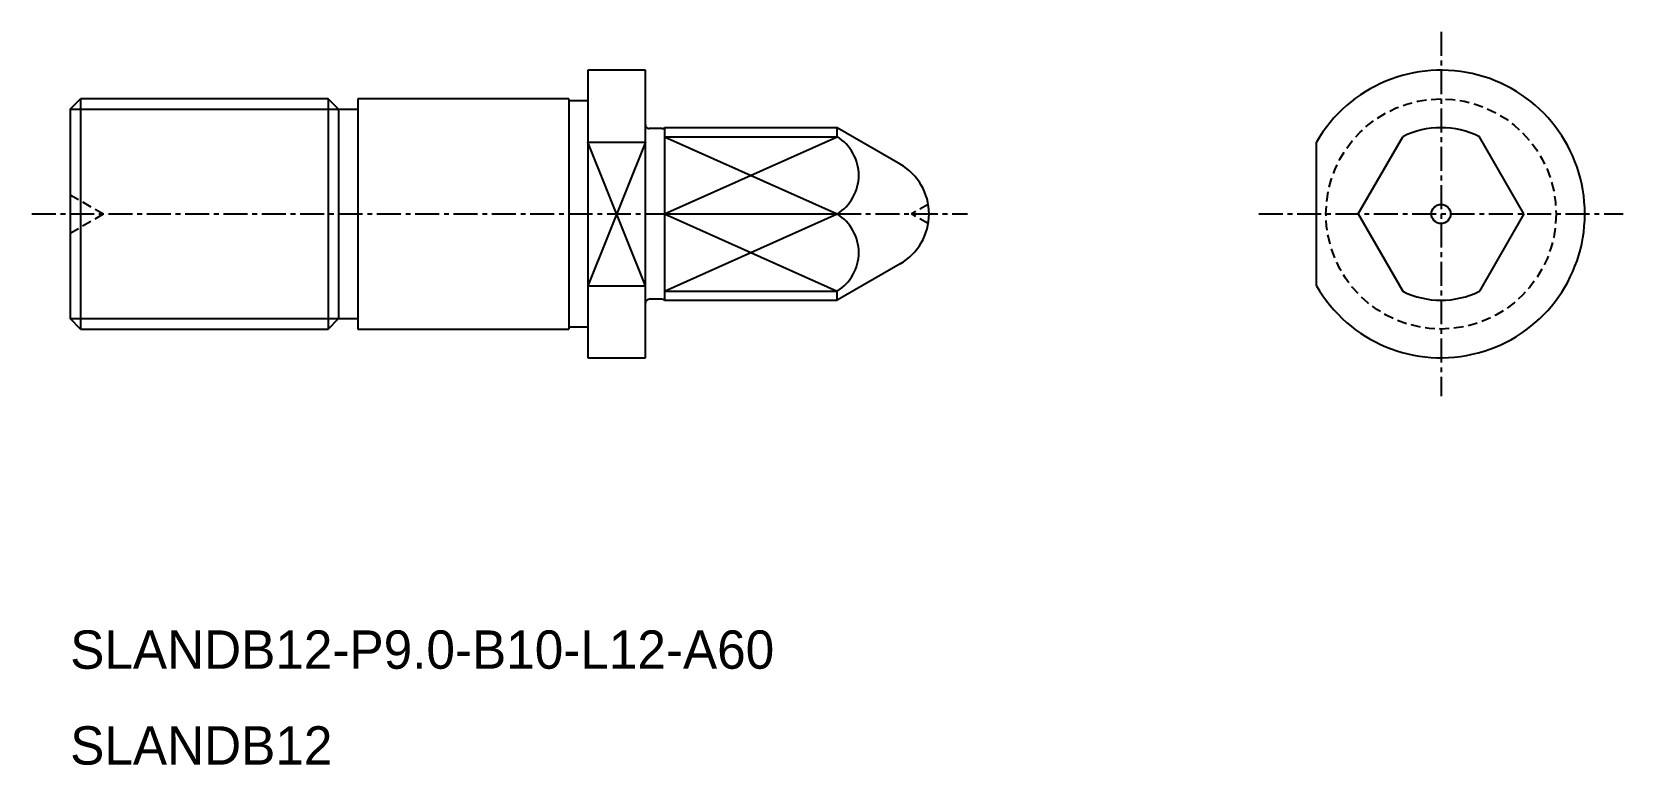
# Model space of a CAD drawing. Extents: x -1271.7 to -1188.7, y -231.3 to -193.
import ezdxf

# ---------------------------------------------------------------- set-up
doc = ezdxf.new("R2010")
doc.units = 0
doc.linetypes.add('CENTER', pattern=[2, 1.25, -0.25, 0.25, -0.25])
doc.linetypes.add('DASHED', pattern=[0.75, 0.5, -0.25])
doc.layers.get('0').update_dxf_attribs({"linetype": 'CONTINUOUS'})
doc.layers.add('CENTER', color=1, linetype='CENTER')

msp = doc.modelspace()

# ---------------------------------------------------------------- linework, layer by layer
at = {"color": 7, "linetype": 'CONTINUOUS'}
for p, q in [((-1239.651, -195.029), (-1242.651, -195.029)), ((-1242.651, -195.029), (-1242.651, -210.029)), ((-1239.651, -210.029), (-1239.651, -195.029)), ((-1269.651, -197.071), (-1269.11, -196.529)), ((-1269.11, -196.529), (-1269.11, -208.529)), ((-1256.193, -196.529), (-1269.11, -196.529)), ((-1256.193, -196.529), (-1256.193, -208.529)), ((-1255.651, -197.071), (-1256.193, -196.529)), ((-1243.651, -196.529), (-1254.651, -196.529)), ((-1254.651, -196.529), (-1254.651, -208.529)), ((-1243.651, -196.529), (-1243.651, -208.529)), ((-1242.651, -196.629), (-1243.651, -196.629)), ((-1269.651, -197.071), (-1269.651, -207.988)), ((-1255.651, -197.071), (-1254.651, -197.071)), ((-1255.651, -197.071), (-1255.651, -207.988)), ((-1238.784, -198.079), (-1239.451, -198.079)), ((-1229.651, -198.029), (-1238.651, -198.029)), ((-1238.651, -198.029), (-1238.651, -207.029)), ((-1226.357, -199.931), (-1229.651, -198.029)), ((-1229.651, -198.498), (-1229.651, -198.029)), ((-1202.479, -202.529), (-1200.151, -198.498)), ((-1193.824, -202.529), (-1196.151, -198.498)), ((-1202.479, -202.529), (-1200.151, -206.56)), ((-1193.824, -202.529), (-1196.151, -206.56)), ((-1226.357, -205.127), (-1229.651, -207.029)), ((-1229.651, -207.029), (-1229.651, -206.56)), ((-1238.784, -206.979), (-1239.451, -206.979)), ((-1238.651, -207.029), (-1229.651, -207.029)), ((-1269.11, -208.529), (-1269.651, -207.988)), ((-1256.193, -208.529), (-1255.651, -207.988)), ((-1255.651, -207.988), (-1254.651, -207.988)), ((-1269.11, -208.529), (-1256.193, -208.529)), ((-1254.651, -208.529), (-1243.651, -208.529)), ((-1242.651, -208.429), (-1243.651, -208.429)), ((-1242.651, -210.029), (-1239.651, -210.029))]:
    msp.add_line(p, q, dxfattribs=at)
at = {"color": 3, "linetype": 'CONTINUOUS'}
for p, q in [((-1269.651, -197.071), (-1255.651, -197.071)), ((-1239.651, -198.787), (-1242.651, -206.271)), ((-1239.651, -206.271), (-1242.651, -198.787)), ((-1238.651, -198.498), (-1229.651, -202.529)), ((-1238.651, -202.529), (-1229.651, -198.498)), ((-1238.651, -202.529), (-1229.651, -206.56)), ((-1238.651, -206.56), (-1229.651, -202.529)), ((-1269.651, -207.988), (-1255.651, -207.988))]:
    msp.add_line(p, q, dxfattribs=at)
for p, q in [((-1242.651, -198.787), (-1239.651, -198.787)), ((-1238.651, -198.498), (-1229.651, -198.498)), ((-1204.651, -206.271), (-1204.651, -198.787)), ((-1238.651, -202.529), (-1229.651, -202.529)), ((-1242.651, -206.271), (-1239.651, -206.271)), ((-1238.651, -206.56), (-1229.651, -206.56))]:
    msp.add_line(p, q)
at = {"color": 3, "linetype": 'DASHED'}
for p, q in [((-1269.651, -201.529), (-1267.919, -202.529)), ((-1224.899, -202.029), (-1225.765, -202.529)), ((-1269.651, -203.529), (-1267.919, -202.529)), ((-1224.899, -203.029), (-1225.765, -202.529))]:
    msp.add_line(p, q, dxfattribs=at)
msp.add_circle((-1198.151, -202.529), 6, dxfattribs=at)
at = {"color": 7, "linetype": 'CONTINUOUS'}
msp.add_circle((-1198.151, -202.529), 0.5, dxfattribs=at)
for centre, radius, start, end in [((-1198.151, -202.529), 7.5, 209.92643, 150.07357), ((-1239.451, -197.879), 0.2, 180, 270), ((-1238.784, -197.879), 0.2, 270, 311.40962), ((-1198.151, -202.529), 4.5, 63.6122, 116.3878), ((-1227.857, -202.529), 3, 300, 60), ((-1198.151, -202.529), 4.5, 243.6122, 296.3878), ((-1239.451, -207.179), 0.2, 90, 180), ((-1238.784, -207.179), 0.2, 48.59038, 90)]:
    msp.add_arc(centre, radius, start, end, dxfattribs=at)
for centre in [(-1230.882, -200.513), (-1230.882, -204.545)]:
    msp.add_arc(centre, 2.362, 301.41586, 58.58414)
at = {"layer": 'CENTER', "color": 1, "linetype": 'CENTER'}
for p, q in [((-1198.151, -193.029), (-1198.151, -212.029)), ((-1271.651, -202.529), (-1222.857, -202.529)), ((-1207.651, -202.529), (-1188.651, -202.529))]:
    msp.add_line(p, q, dxfattribs=at)

# ---------------------------------------------------------------- texts
at = {"color": 7, "linetype": 'CONTINUOUS'}
for s, p in [('SLANDB12-P9.0-B10-L12-A60', (-1269.651, -226.25)), ('SLANDB12', (-1269.651, -231.25))]:
    msp.add_text(s, height=2, dxfattribs=at).set_placement(p)

doc.saveas('drawing.dxf')
